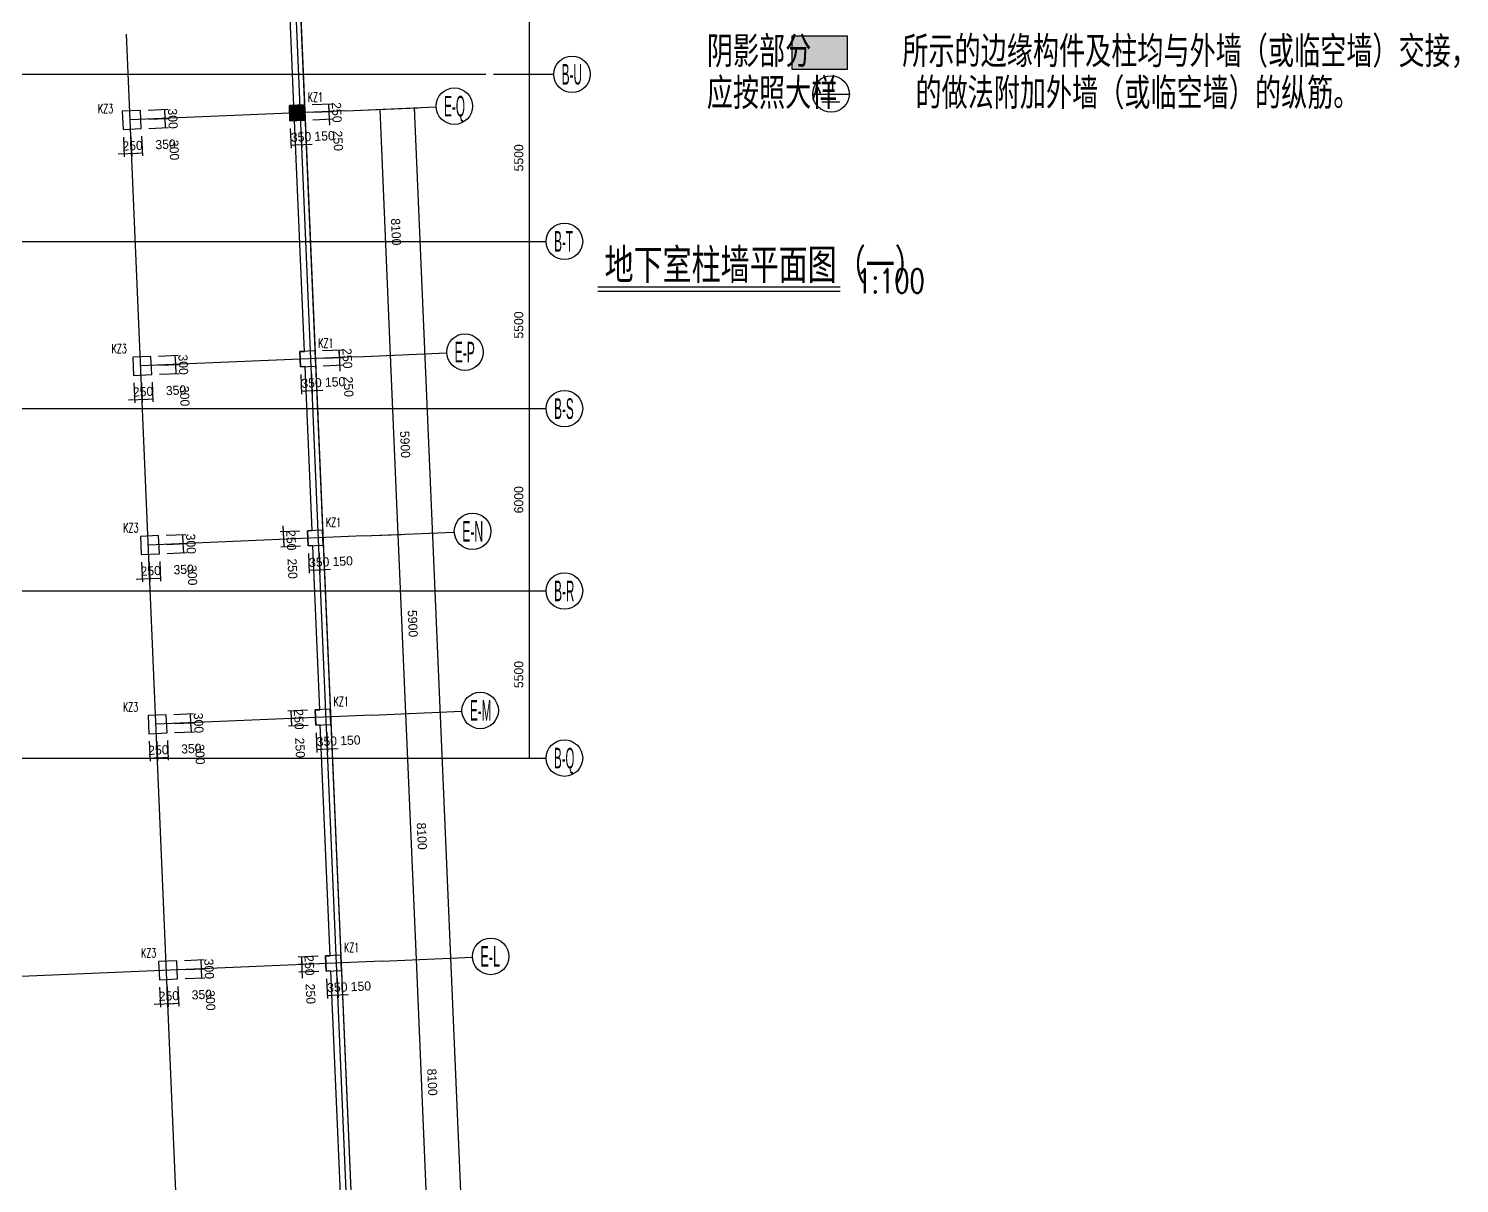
# Model space of a CAD drawing. Extents: x 387171 to 699106, y 11966 to 245688.
# Drawn here: x 649474 to 696550, y 153597 to 191589 of the extents above; entities that cross this region are included whole.
import ezdxf

# ---------------------------------------------------------------- set-up
doc = ezdxf.new("R2010")
doc.units = 0
doc.header["$LTSCALE"] = 100
doc.header["$MEASUREMENT"] = 0
for name, color, linetype in [('COLU', 7, 'Continuous'), ('DIM', 3, 'Continuous'), ('DOTE', 253, 'Continuous'), ('HATCH', 254, 'Continuous'), ('L-AXIS', 3, 'Continuous'), ('NUM', 7, 'Continuous'), ('梁说明', 2, 'Continuous')]:
    doc.layers.add(name, color=color, linetype=linetype)
doc.styles.get("Standard").update_dxf_attribs({"font": 'standard'})
doc.styles.add('tk', font='tk')
doc.dimstyles.get("Standard").update_dxf_attribs({"dimtxt": 300, "dimasz": 100, "dimexe": 100, "dimexo": 250, "dimgap": 100, "dimtad": 0, "dimtoh": 1, "dimdec": 0, "dimdsep": 46, "dimcen": 0.09, "dimclrt": 7, "dimadec": 0, "dimazin": 0, "dimtfac": 1, "dimtdec": 4, "dimtofl": 0, "dimtmove": 0, "dimatfit": 3, "dimfxl": 1, "dimtolj": 1, "dimtzin": 0, "dimarcsym": 0})

# ---------------------------------------------------------------- blocks, each defined once
blk = doc.blocks.new('*D1255')
at = {"layer": 'L-AXIS', "color": 0, "linetype": 'ByBlock', "lineweight": -2}
for p, q in [((660161, 188896), (662275, 188986)), ((666609, 85077), (662175, 188982)), ((664596, 84991), (666709, 85081))]:
    blk.add_line(p, q, dxfattribs=at)
for points in [[(662175, 188982), (662196, 188883), (662162, 188881)], [(666609, 85077), (666589, 85176), (666622, 85177)]]:
    blk.add_solid(points, dxfattribs=at)
at = {"layer": 'L-AXIS', "color": 7, "linetype": 'Continuous', "lineweight": -2, "insert": (664010, 137770), "char_height": 300, "width": 1121.67, "attachment_point": 5, "rotation": 272.444, "style": 'tk'}
blk.add_mtext('104000', dxfattribs=at)
blk = doc.blocks.new('*D1534')
at = {"layer": 'L-AXIS', "color": 0, "linetype": 'ByBlock', "lineweight": -2}
for p, q in [((664769, 173088), (666052, 173088)), ((665952, 167588), (665952, 173088)), ((664769, 167588), (666052, 167588))]:
    blk.add_line(p, q, dxfattribs=at)
for points in [[(665952, 173088), (665969, 172988), (665936, 172988)], [(665952, 167588), (665936, 167688), (665969, 167688)]]:
    blk.add_solid(points, dxfattribs=at)
at = {"layer": 'L-AXIS', "color": 7, "linetype": 'Continuous', "lineweight": -2, "insert": (665602, 170338), "char_height": 300, "width": 780, "attachment_point": 5, "rotation": 90, "style": 'tk'}
blk.add_mtext('5500', dxfattribs=at)
blk = doc.blocks.new('*D1435')
at = {"layer": 'L-AXIS', "color": 0, "linetype": 'ByBlock', "lineweight": -2}
for p, q in [((664769, 190088), (666052, 190088)), ((665952, 184588), (665952, 190088)), ((664769, 184588), (666052, 184588))]:
    blk.add_line(p, q, dxfattribs=at)
for points in [[(665952, 190088), (665969, 189988), (665936, 189988)], [(665952, 184588), (665936, 184688), (665969, 184688)]]:
    blk.add_solid(points, dxfattribs=at)
at = {"layer": 'L-AXIS', "color": 7, "linetype": 'Continuous', "lineweight": -2, "insert": (665602, 187338), "char_height": 300, "width": 780, "attachment_point": 5, "rotation": 90, "style": 'tk'}
blk.add_mtext('5500', dxfattribs=at)
blk = doc.blocks.new('*D1186')
at = {"layer": 'L-AXIS', "color": 0, "linetype": 'ByBlock', "lineweight": -2}
for p, q in [((664769, 184588), (666052, 184588)), ((665952, 179088), (665952, 184588)), ((664769, 179088), (666052, 179088))]:
    blk.add_line(p, q, dxfattribs=at)
for points in [[(665952, 184588), (665969, 184488), (665936, 184488)], [(665952, 179088), (665936, 179188), (665969, 179188)]]:
    blk.add_solid(points, dxfattribs=at)
at = {"layer": 'L-AXIS', "color": 7, "linetype": 'Continuous', "lineweight": -2, "insert": (665602, 181838), "char_height": 300, "width": 780, "attachment_point": 5, "rotation": 90, "style": 'tk'}
blk.add_mtext('5500', dxfattribs=at)
blk = doc.blocks.new('*D1932')
at = {"layer": 'L-AXIS', "color": 0, "linetype": 'ByBlock', "lineweight": -2}
for p, q in [((664769, 179088), (666052, 179088)), ((665952, 173088), (665952, 179088)), ((664769, 173088), (666052, 173088))]:
    blk.add_line(p, q, dxfattribs=at)
for points in [[(665952, 179088), (665969, 178988), (665936, 178988)], [(665952, 173088), (665936, 173188), (665969, 173188)]]:
    blk.add_solid(points, dxfattribs=at)
at = {"layer": 'L-AXIS', "color": 7, "linetype": 'Continuous', "lineweight": -2, "insert": (665602, 176088), "char_height": 300, "width": 770, "attachment_point": 5, "rotation": 90, "style": 'tk'}
blk.add_mtext('6000', dxfattribs=at)
blk = doc.blocks.new('*D2769')
at = {"layer": 'L-AXIS', "color": 0, "linetype": 'ByBlock', "lineweight": -2}
for p, q in [((664769, 196088), (666052, 196088)), ((665952, 190088), (665952, 196088)), ((664769, 190088), (666052, 190088))]:
    blk.add_line(p, q, dxfattribs=at)
for points in [[(665952, 196088), (665969, 195988), (665936, 195988)], [(665952, 190088), (665936, 190188), (665969, 190188)]]:
    blk.add_solid(points, dxfattribs=at)
at = {"layer": 'L-AXIS', "color": 7, "linetype": 'Continuous', "lineweight": -2, "insert": (665602, 193088), "char_height": 300, "width": 770, "attachment_point": 5, "rotation": 90, "style": 'tk'}
blk.add_mtext('6000', dxfattribs=at)
blk = doc.blocks.new('*D2486')
at = {"layer": 'L-AXIS', "color": 0, "linetype": 'ByBlock', "lineweight": -2}
for p, q in [((660758, 174909), (661736, 174950)), ((661888, 169052), (661636, 174946)), ((661009, 169014), (661988, 169056))]:
    blk.add_line(p, q, dxfattribs=at)
for points in [[(661636, 174946), (661657, 174847), (661624, 174846)], [(661888, 169052), (661867, 169151), (661900, 169152)]]:
    blk.add_solid(points, dxfattribs=at)
at = {"layer": 'L-AXIS', "color": 7, "linetype": 'Continuous', "lineweight": -2, "insert": (662112, 172014), "char_height": 300, "width": 775, "attachment_point": 5, "rotation": 272.444, "style": 'tk'}
blk.add_mtext('5900', dxfattribs=at)
blk = doc.blocks.new('*D2923')
at = {"layer": 'L-AXIS', "color": 0, "linetype": 'ByBlock', "lineweight": -2}
for p, q in [((661355, 160921), (662333, 160963)), ((662578, 152866), (662233, 160959)), ((661700, 152829), (662678, 152871))]:
    blk.add_line(p, q, dxfattribs=at)
for points in [[(662233, 160959), (662254, 160860), (662221, 160858)], [(662578, 152866), (662558, 152966), (662591, 152967)]]:
    blk.add_solid(points, dxfattribs=at)
at = {"layer": 'L-AXIS', "color": 7, "linetype": 'Continuous', "lineweight": -2, "insert": (662755, 156928), "char_height": 300, "width": 775, "attachment_point": 5, "rotation": 272.444, "style": 'tk'}
blk.add_mtext('8100', dxfattribs=at)
blk = doc.blocks.new('*D3457')
at = {"layer": 'L-AXIS', "color": 0, "linetype": 'ByBlock', "lineweight": -2}
for p, q in [((661009, 169014), (661988, 169056)), ((662233, 160959), (661888, 169052)), ((661355, 160921), (662333, 160963))]:
    blk.add_line(p, q, dxfattribs=at)
for points in [[(661888, 169052), (661909, 168952), (661875, 168951)], [(662233, 160959), (662212, 161058), (662245, 161060)]]:
    blk.add_solid(points, dxfattribs=at)
at = {"layer": 'L-AXIS', "color": 7, "linetype": 'Continuous', "lineweight": -2, "insert": (662410, 165020), "char_height": 300, "width": 775, "attachment_point": 5, "rotation": 272.444, "style": 'tk'}
blk.add_mtext('8100', dxfattribs=at)
blk = doc.blocks.new('_AXISO')
blk.add_circle((0, 0), 0.5)
blk = doc.blocks.new('*D4235')
at = {"layer": 'L-AXIS', "color": 0, "linetype": 'ByBlock', "lineweight": -2}
for p, q in [((660161, 188896), (661139, 188938)), ((661384, 180841), (661039, 188933)), ((660506, 180803), (661484, 180845))]:
    blk.add_line(p, q, dxfattribs=at)
for points in [[(661039, 188933), (661060, 188834), (661027, 188833)], [(661384, 180841), (661364, 180940), (661397, 180941)]]:
    blk.add_solid(points, dxfattribs=at)
at = {"layer": 'L-AXIS', "color": 7, "linetype": 'Continuous', "lineweight": -2, "insert": (661561, 184902), "char_height": 300, "width": 775, "attachment_point": 5, "rotation": 272.444, "style": 'tk'}
blk.add_mtext('8100', dxfattribs=at)
blk = doc.blocks.new('*D417')
at = {"layer": 'L-AXIS', "color": 0, "linetype": 'ByBlock', "lineweight": -2}
for p, q in [((660506, 180803), (661484, 180845)), ((661636, 174946), (661384, 180841)), ((660758, 174909), (661736, 174950))]:
    blk.add_line(p, q, dxfattribs=at)
for points in [[(661384, 180841), (661405, 180742), (661372, 180740)], [(661636, 174946), (661615, 175045), (661648, 175047)]]:
    blk.add_solid(points, dxfattribs=at)
at = {"layer": 'L-AXIS', "color": 7, "linetype": 'Continuous', "lineweight": -2, "insert": (661860, 177908), "char_height": 300, "width": 775, "attachment_point": 5, "rotation": 272.444, "style": 'tk'}
blk.add_mtext('5900', dxfattribs=at)
blk = doc.blocks.new('*D1474')
at = {"layer": 'DIM', "color": 0, "linetype": 'ByBlock', "lineweight": -2}
for p, q in [((653440, 168141), (653468, 167491)), ((653690, 168151), (653717, 167502)), ((653263, 167583), (653913, 167610))]:
    blk.add_line(p, q, dxfattribs=at)
for points in [[(653463, 167591), (653364, 167570), (653363, 167603)], [(653713, 167602), (653812, 167623), (653814, 167589)]]:
    blk.add_solid(points, dxfattribs=at)
at = {"layer": 'DIM', "color": 7, "linetype": 'Continuous', "lineweight": -2, "insert": (653743, 167853), "char_height": 300, "width": 566.67, "attachment_point": 5, "rotation": 2.444, "style": 'tk'}
blk.add_mtext('250', dxfattribs=at)
blk = doc.blocks.new('*D1058')
at = {"layer": 'DIM', "color": 0, "linetype": 'ByBlock', "lineweight": -2}
for p, q in [((653690, 168151), (653717, 167502)), ((654039, 168166), (654067, 167517)), ((653713, 167602), (654063, 167617))]:
    blk.add_line(p, q, dxfattribs=at)
for points in [[(653713, 167602), (653812, 167623), (653814, 167589)], [(654063, 167617), (653964, 167596), (653962, 167629)]]:
    blk.add_solid(points, dxfattribs=at)
at = {"layer": 'DIM', "color": 7, "linetype": 'Continuous', "lineweight": -2, "insert": (654828, 167899), "char_height": 300, "width": 566.67, "attachment_point": 5, "rotation": 2.444, "style": 'tk'}
blk.add_mtext('350', dxfattribs=at)
blk = doc.blocks.new('*D1014')
at = {"layer": 'DIM', "color": 0, "linetype": 'ByBlock', "lineweight": -2}
for p, q in [((654266, 168726), (654915, 168754)), ((654828, 168450), (654815, 168750)), ((654278, 168427), (654928, 168454))]:
    blk.add_line(p, q, dxfattribs=at)
for points in [[(654815, 168750), (654836, 168651), (654803, 168649)], [(654828, 168450), (654807, 168549), (654840, 168551)]]:
    blk.add_solid(points, dxfattribs=at)
at = {"layer": 'DIM', "color": 7, "linetype": 'Continuous', "lineweight": -2, "insert": (655110, 167710), "char_height": 300, "width": 566.67, "attachment_point": 5, "rotation": 272.444, "style": 'tk'}
blk.add_mtext('300', dxfattribs=at)
blk = doc.blocks.new('*D1920')
at = {"layer": 'DIM', "color": 0, "linetype": 'ByBlock', "lineweight": -2}
for p, q in [((654253, 169026), (654902, 169054)), ((654815, 168750), (654802, 169049)), ((654266, 168726), (654915, 168754))]:
    blk.add_line(p, q, dxfattribs=at)
for points in [[(654802, 169049), (654823, 168950), (654790, 168949)], [(654815, 168750), (654794, 168849), (654827, 168850)]]:
    blk.add_solid(points, dxfattribs=at)
at = {"layer": 'DIM', "color": 7, "linetype": 'Continuous', "lineweight": -2, "insert": (655066, 168745), "char_height": 300, "width": 566.67, "attachment_point": 5, "rotation": 272.444, "style": 'tk'}
blk.add_mtext('300', dxfattribs=at)
blk = doc.blocks.new('*D1510')
at = {"layer": 'DIM', "color": 0, "linetype": 'ByBlock', "lineweight": -2}
for p, q in [((653188, 174035), (653216, 173386)), ((653438, 174046), (653466, 173396)), ((653012, 173477), (653661, 173505))]:
    blk.add_line(p, q, dxfattribs=at)
for points in [[(653212, 173486), (653113, 173465), (653111, 173498)], [(653461, 173496), (653561, 173517), (653562, 173484)]]:
    blk.add_solid(points, dxfattribs=at)
at = {"layer": 'DIM', "color": 7, "linetype": 'Continuous', "lineweight": -2, "insert": (653491, 173748), "char_height": 300, "width": 566.67, "attachment_point": 5, "rotation": 2.444, "style": 'tk'}
blk.add_mtext('250', dxfattribs=at)
blk = doc.blocks.new('*D2413')
at = {"layer": 'DIM', "color": 0, "linetype": 'ByBlock', "lineweight": -2}
for p, q in [((653438, 174046), (653466, 173396)), ((653788, 174061), (653815, 173411)), ((653461, 173496), (653811, 173511))]:
    blk.add_line(p, q, dxfattribs=at)
for points in [[(653461, 173496), (653561, 173517), (653562, 173484)], [(653811, 173511), (653712, 173490), (653711, 173524)]]:
    blk.add_solid(points, dxfattribs=at)
at = {"layer": 'DIM', "color": 7, "linetype": 'Continuous', "lineweight": -2, "insert": (654576, 173794), "char_height": 300, "width": 566.67, "attachment_point": 5, "rotation": 2.444, "style": 'tk'}
blk.add_mtext('350', dxfattribs=at)
blk = doc.blocks.new('*D2353')
at = {"layer": 'DIM', "color": 0, "linetype": 'ByBlock', "lineweight": -2}
for p, q in [((654014, 174621), (654663, 174649)), ((654027, 174321), (654676, 174349)), ((654576, 174345), (654564, 174644))]:
    blk.add_line(p, q, dxfattribs=at)
for points in [[(654564, 174644), (654584, 174545), (654551, 174544)], [(654576, 174345), (654555, 174444), (654589, 174445)]]:
    blk.add_solid(points, dxfattribs=at)
at = {"layer": 'DIM', "color": 7, "linetype": 'Continuous', "lineweight": -2, "insert": (654858, 173605), "char_height": 300, "width": 566.67, "attachment_point": 5, "rotation": 272.444, "style": 'tk'}
blk.add_mtext('300', dxfattribs=at)
blk = doc.blocks.new('*D3186')
at = {"layer": 'DIM', "color": 0, "linetype": 'ByBlock', "lineweight": -2}
for p, q in [((654001, 174921), (654651, 174948)), ((654564, 174644), (654551, 174944)), ((654014, 174621), (654663, 174649))]:
    blk.add_line(p, q, dxfattribs=at)
for points in [[(654551, 174944), (654572, 174845), (654538, 174843)], [(654564, 174644), (654543, 174744), (654576, 174745)]]:
    blk.add_solid(points, dxfattribs=at)
at = {"layer": 'DIM', "color": 7, "linetype": 'Continuous', "lineweight": -2, "insert": (654814, 174640), "char_height": 300, "width": 566.67, "attachment_point": 5, "rotation": 272.444, "style": 'tk'}
blk.add_mtext('300', dxfattribs=at)
blk = doc.blocks.new('*D2898')
at = {"layer": 'DIM', "color": 0, "linetype": 'ByBlock', "lineweight": -2}
for p, q in [((652937, 179930), (652964, 179280)), ((653186, 179940), (653214, 179291)), ((652760, 179372), (653410, 179399))]:
    blk.add_line(p, q, dxfattribs=at)
for points in [[(652960, 179380), (652861, 179359), (652860, 179393)], [(653210, 179391), (653309, 179412), (653311, 179379)]]:
    blk.add_solid(points, dxfattribs=at)
at = {"layer": 'DIM', "color": 7, "linetype": 'Continuous', "lineweight": -2, "insert": (653239, 179642), "char_height": 300, "width": 566.67, "attachment_point": 5, "rotation": 2.444, "style": 'tk'}
blk.add_mtext('250', dxfattribs=at)
blk = doc.blocks.new('*D2778')
at = {"layer": 'DIM', "color": 0, "linetype": 'ByBlock', "lineweight": -2}
for p, q in [((653186, 179940), (653214, 179291)), ((653536, 179955), (653564, 179306)), ((653210, 179391), (653560, 179406))]:
    blk.add_line(p, q, dxfattribs=at)
for points in [[(653210, 179391), (653309, 179412), (653311, 179379)], [(653560, 179406), (653460, 179385), (653459, 179418)]]:
    blk.add_solid(points, dxfattribs=at)
at = {"layer": 'DIM', "color": 7, "linetype": 'Continuous', "lineweight": -2, "insert": (654325, 179689), "char_height": 300, "width": 566.67, "attachment_point": 5, "rotation": 2.444, "style": 'tk'}
blk.add_mtext('350', dxfattribs=at)
blk = doc.blocks.new('*D3630')
at = {"layer": 'DIM', "color": 0, "linetype": 'ByBlock', "lineweight": -2}
for p, q in [((653762, 180516), (654412, 180543)), ((654325, 180239), (654312, 180539)), ((653775, 180216), (654425, 180244))]:
    blk.add_line(p, q, dxfattribs=at)
for points in [[(654312, 180539), (654333, 180440), (654300, 180438)], [(654325, 180239), (654304, 180338), (654337, 180340)]]:
    blk.add_solid(points, dxfattribs=at)
at = {"layer": 'DIM', "color": 7, "linetype": 'Continuous', "lineweight": -2, "insert": (654607, 179499), "char_height": 300, "width": 566.67, "attachment_point": 5, "rotation": 272.444, "style": 'tk'}
blk.add_mtext('300', dxfattribs=at)
blk = doc.blocks.new('*D2511')
at = {"layer": 'DIM', "color": 0, "linetype": 'ByBlock', "lineweight": -2}
for p, q in [((653750, 180815), (654399, 180843)), ((654312, 180539), (654299, 180839)), ((653762, 180516), (654412, 180543))]:
    blk.add_line(p, q, dxfattribs=at)
for points in [[(654299, 180839), (654320, 180740), (654287, 180738)], [(654312, 180539), (654291, 180638), (654324, 180640)]]:
    blk.add_solid(points, dxfattribs=at)
at = {"layer": 'DIM', "color": 7, "linetype": 'Continuous', "lineweight": -2, "insert": (654562, 180534), "char_height": 300, "width": 566.67, "attachment_point": 5, "rotation": 272.444, "style": 'tk'}
blk.add_mtext('300', dxfattribs=at)
blk = doc.blocks.new('*D2080')
at = {"layer": 'DIM', "color": 0, "linetype": 'ByBlock', "lineweight": -2}
for p, q in [((653785, 160048), (653813, 159398)), ((654035, 160059), (654063, 159409)), ((653609, 159490), (654258, 159518))]:
    blk.add_line(p, q, dxfattribs=at)
for points in [[(653809, 159498), (653710, 159477), (653708, 159511)], [(654058, 159509), (654158, 159530), (654159, 159497)]]:
    blk.add_solid(points, dxfattribs=at)
at = {"layer": 'DIM', "color": 7, "linetype": 'Continuous', "lineweight": -2, "insert": (654088, 159761), "char_height": 300, "width": 566.67, "attachment_point": 5, "rotation": 2.444, "style": 'tk'}
blk.add_mtext('250', dxfattribs=at)
blk = doc.blocks.new('*D3033')
at = {"layer": 'DIM', "color": 0, "linetype": 'ByBlock', "lineweight": -2}
for p, q in [((654385, 160073), (654412, 159424)), ((654035, 160059), (654063, 159409)), ((654058, 159509), (654408, 159524))]:
    blk.add_line(p, q, dxfattribs=at)
for points in [[(654058, 159509), (654158, 159530), (654159, 159497)], [(654408, 159524), (654309, 159503), (654308, 159536)]]:
    blk.add_solid(points, dxfattribs=at)
at = {"layer": 'DIM', "color": 7, "linetype": 'Continuous', "lineweight": -2, "insert": (655173, 159807), "char_height": 300, "width": 566.67, "attachment_point": 5, "rotation": 2.444, "style": 'tk'}
blk.add_mtext('350', dxfattribs=at)
blk = doc.blocks.new('*D2901')
at = {"layer": 'DIM', "color": 0, "linetype": 'ByBlock', "lineweight": -2}
for p, q in [((654611, 160634), (655260, 160661)), ((655173, 160357), (655161, 160657)), ((654624, 160334), (655273, 160362))]:
    blk.add_line(p, q, dxfattribs=at)
for points in [[(655161, 160657), (655181, 160558), (655148, 160556)], [(655173, 160357), (655152, 160457), (655186, 160458)]]:
    blk.add_solid(points, dxfattribs=at)
at = {"layer": 'DIM', "color": 7, "linetype": 'Continuous', "lineweight": -2, "insert": (655455, 159617), "char_height": 300, "width": 566.67, "attachment_point": 5, "rotation": 272.444, "style": 'tk'}
blk.add_mtext('300', dxfattribs=at)
blk = doc.blocks.new('*D2551')
at = {"layer": 'DIM', "color": 0, "linetype": 'ByBlock', "lineweight": -2}
for p, q in [((654598, 160933), (655248, 160961)), ((654611, 160634), (655260, 160661)), ((655161, 160657), (655148, 160957))]:
    blk.add_line(p, q, dxfattribs=at)
for points in [[(655148, 160957), (655169, 160858), (655135, 160856)], [(655161, 160657), (655140, 160756), (655173, 160758)]]:
    blk.add_solid(points, dxfattribs=at)
at = {"layer": 'DIM', "color": 7, "linetype": 'Continuous', "lineweight": -2, "insert": (655411, 160653), "char_height": 300, "width": 566.67, "attachment_point": 5, "rotation": 272.444, "style": 'tk'}
blk.add_mtext('300', dxfattribs=at)
blk = doc.blocks.new('*D3389')
at = {"layer": 'DIM', "color": 0, "linetype": 'ByBlock', "lineweight": -2}
for p, q in [((652591, 188022), (652619, 187373)), ((652841, 188033), (652869, 187384)), ((652415, 187464), (653064, 187492))]:
    blk.add_line(p, q, dxfattribs=at)
for points in [[(652615, 187473), (652516, 187452), (652514, 187485)], [(652864, 187484), (652964, 187504), (652965, 187471)]]:
    blk.add_solid(points, dxfattribs=at)
at = {"layer": 'DIM', "color": 7, "linetype": 'Continuous', "lineweight": -2, "insert": (652894, 187735), "char_height": 300, "width": 566.67, "attachment_point": 5, "rotation": 2.444, "style": 'tk'}
blk.add_mtext('250', dxfattribs=at)
blk = doc.blocks.new('*D4281')
at = {"layer": 'DIM', "color": 0, "linetype": 'ByBlock', "lineweight": -2}
for p, q in [((652841, 188033), (652869, 187384)), ((653191, 188048), (653218, 187399)), ((652864, 187484), (653214, 187499))]:
    blk.add_line(p, q, dxfattribs=at)
for points in [[(652864, 187484), (652964, 187504), (652965, 187471)], [(653214, 187499), (653115, 187478), (653114, 187511)]]:
    blk.add_solid(points, dxfattribs=at)
at = {"layer": 'DIM', "color": 7, "linetype": 'Continuous', "lineweight": -2, "insert": (653979, 187781), "char_height": 300, "width": 566.67, "attachment_point": 5, "rotation": 2.444, "style": 'tk'}
blk.add_mtext('350', dxfattribs=at)
blk = doc.blocks.new('*D3868')
at = {"layer": 'DIM', "color": 0, "linetype": 'ByBlock', "lineweight": -2}
for p, q in [((653417, 188608), (654066, 188636)), ((653430, 188308), (654079, 188336)), ((653979, 188332), (653967, 188632))]:
    blk.add_line(p, q, dxfattribs=at)
for points in [[(653967, 188632), (653987, 188532), (653954, 188531)], [(653979, 188332), (653958, 188431), (653992, 188433)]]:
    blk.add_solid(points, dxfattribs=at)
at = {"layer": 'DIM', "color": 7, "linetype": 'Continuous', "lineweight": -2, "insert": (654261, 187592), "char_height": 300, "width": 566.67, "attachment_point": 5, "rotation": 272.444, "style": 'tk'}
blk.add_mtext('300', dxfattribs=at)
blk = doc.blocks.new('*D8')
at = {"layer": 'DIM', "color": 0, "linetype": 'ByBlock', "lineweight": -2}
for p, q in [((653404, 188908), (654054, 188936)), ((653967, 188632), (653954, 188931)), ((653417, 188608), (654066, 188636))]:
    blk.add_line(p, q, dxfattribs=at)
for points in [[(653954, 188931), (653975, 188832), (653941, 188831)], [(653967, 188632), (653946, 188731), (653979, 188732)]]:
    blk.add_solid(points, dxfattribs=at)
at = {"layer": 'DIM', "color": 7, "linetype": 'Continuous', "lineweight": -2, "insert": (654217, 188627), "char_height": 300, "width": 566.67, "attachment_point": 5, "rotation": 272.444, "style": 'tk'}
blk.add_mtext('300', dxfattribs=at)
blk = doc.blocks.new('*D4745')
at = {"layer": 'DIM', "color": 0, "linetype": 'ByBlock', "lineweight": -2}
for p, q in [((658084, 188307), (658112, 187658)), ((658434, 188322), (658462, 187672)), ((658108, 187757), (658457, 187772))]:
    blk.add_line(p, q, dxfattribs=at)
for points in [[(658108, 187757), (658207, 187778), (658208, 187745)], [(658457, 187772), (658358, 187751), (658357, 187785)]]:
    blk.add_solid(points, dxfattribs=at)
at = {"layer": 'DIM', "color": 7, "linetype": 'Continuous', "lineweight": -2, "insert": (658437, 188022), "char_height": 300, "width": 566.67, "attachment_point": 5, "rotation": 2.444, "style": 'tk'}
blk.add_mtext('350', dxfattribs=at)
blk = doc.blocks.new('*D761')
at = {"layer": 'DIM', "color": 0, "linetype": 'ByBlock', "lineweight": -2}
for p, q in [((658434, 188322), (658462, 187672)), ((658584, 188328), (658611, 187679)), ((658257, 187764), (658807, 187787))]:
    blk.add_line(p, q, dxfattribs=at)
for points in [[(658457, 187772), (658358, 187751), (658357, 187785)], [(658607, 187779), (658706, 187800), (658708, 187766)]]:
    blk.add_solid(points, dxfattribs=at)
at = {"layer": 'DIM', "color": 7, "linetype": 'Continuous', "lineweight": -2, "insert": (659211, 188055), "char_height": 300, "width": 476.67, "attachment_point": 5, "rotation": 2.444, "style": 'tk'}
blk.add_mtext('150', dxfattribs=at)
blk = doc.blocks.new('*D475')
at = {"layer": 'DIM', "color": 0, "linetype": 'ByBlock', "lineweight": -2}
for p, q in [((658812, 188838), (659462, 188866)), ((659381, 188412), (659353, 189062)), ((658823, 188589), (659472, 188616))]:
    blk.add_line(p, q, dxfattribs=at)
for points in [[(659362, 188862), (659341, 188961), (659374, 188963)], [(659372, 188612), (659393, 188513), (659360, 188512)]]:
    blk.add_solid(points, dxfattribs=at)
at = {"layer": 'DIM', "color": 7, "linetype": 'Continuous', "lineweight": -2, "insert": (659653, 187897), "char_height": 300, "width": 566.67, "attachment_point": 5, "rotation": 272.444, "style": 'tk'}
blk.add_mtext('250', dxfattribs=at)
blk = doc.blocks.new('*D359')
at = {"layer": 'DIM', "color": 0, "linetype": 'ByBlock', "lineweight": -2}
for p, q in [((658801, 189088), (659451, 189116)), ((658812, 188838), (659462, 188866)), ((659362, 188862), (659351, 189112))]:
    blk.add_line(p, q, dxfattribs=at)
for points in [[(659351, 189112), (659372, 189012), (659339, 189011)], [(659362, 188862), (659341, 188961), (659374, 188963)]]:
    blk.add_solid(points, dxfattribs=at)
at = {"layer": 'DIM', "color": 7, "linetype": 'Continuous', "lineweight": -2, "insert": (659613, 188832), "char_height": 300, "width": 566.67, "attachment_point": 5, "rotation": 272.444, "style": 'tk'}
blk.add_mtext('250', dxfattribs=at)
blk = doc.blocks.new('*D2252')
at = {"layer": 'DIM', "color": 0, "linetype": 'ByBlock', "lineweight": -2}
for p, q in [((658430, 180214), (658457, 179565)), ((658779, 180229), (658807, 179580)), ((658453, 179665), (658803, 179680))]:
    blk.add_line(p, q, dxfattribs=at)
for points in [[(658453, 179665), (658552, 179686), (658554, 179652)], [(658803, 179680), (658703, 179659), (658702, 179692)]]:
    blk.add_solid(points, dxfattribs=at)
at = {"layer": 'DIM', "color": 7, "linetype": 'Continuous', "lineweight": -2, "insert": (658782, 179929), "char_height": 300, "width": 566.67, "attachment_point": 5, "rotation": 2.444, "style": 'tk'}
blk.add_mtext('350', dxfattribs=at)
blk = doc.blocks.new('*D1909')
at = {"layer": 'DIM', "color": 0, "linetype": 'ByBlock', "lineweight": -2}
for p, q in [((658779, 180229), (658807, 179580)), ((658929, 180236), (658957, 179586)), ((658603, 179671), (659152, 179695))]:
    blk.add_line(p, q, dxfattribs=at)
for points in [[(658803, 179680), (658703, 179659), (658702, 179692)], [(658953, 179686), (659052, 179707), (659053, 179674)]]:
    blk.add_solid(points, dxfattribs=at)
at = {"layer": 'DIM', "color": 7, "linetype": 'Continuous', "lineweight": -2, "insert": (659557, 179962), "char_height": 300, "width": 476.67, "attachment_point": 5, "rotation": 2.444, "style": 'tk'}
blk.add_mtext('150', dxfattribs=at)
blk = doc.blocks.new('*D2846')
at = {"layer": 'DIM', "color": 0, "linetype": 'ByBlock', "lineweight": -2}
for p, q in [((659726, 180320), (659699, 180969)), ((659158, 180746), (659807, 180774)), ((659168, 180496), (659818, 180524))]:
    blk.add_line(p, q, dxfattribs=at)
for points in [[(659707, 180769), (659686, 180868), (659719, 180870)], [(659718, 180519), (659739, 180420), (659705, 180419)]]:
    blk.add_solid(points, dxfattribs=at)
at = {"layer": 'DIM', "color": 7, "linetype": 'Continuous', "lineweight": -2, "insert": (659998, 179804), "char_height": 300, "width": 566.67, "attachment_point": 5, "rotation": 272.444, "style": 'tk'}
blk.add_mtext('250', dxfattribs=at)
blk = doc.blocks.new('*D2734')
at = {"layer": 'DIM', "color": 0, "linetype": 'ByBlock', "lineweight": -2}
for p, q in [((659147, 180996), (659796, 181023)), ((659707, 180769), (659696, 181019)), ((659158, 180746), (659807, 180774))]:
    blk.add_line(p, q, dxfattribs=at)
for points in [[(659696, 181019), (659717, 180920), (659684, 180918)], [(659707, 180769), (659686, 180868), (659719, 180870)]]:
    blk.add_solid(points, dxfattribs=at)
at = {"layer": 'DIM', "color": 7, "linetype": 'Continuous', "lineweight": -2, "insert": (659959, 180740), "char_height": 300, "width": 566.67, "attachment_point": 5, "rotation": 272.444, "style": 'tk'}
blk.add_mtext('250', dxfattribs=at)
blk = doc.blocks.new('*D2434')
at = {"layer": 'DIM', "color": 0, "linetype": 'ByBlock', "lineweight": -2}
for p, q in [((657841, 175235), (657869, 174585)), ((658399, 175058), (657750, 175031)), ((658410, 174809), (657761, 174781))]:
    blk.add_line(p, q, dxfattribs=at)
for points in [[(657850, 175035), (657829, 175134), (657862, 175135)], [(657861, 174785), (657881, 174686), (657848, 174684)]]:
    blk.add_solid(points, dxfattribs=at)
at = {"layer": 'DIM', "color": 7, "linetype": 'Continuous', "lineweight": -2, "insert": (658112, 174756), "char_height": 300, "width": 566.67, "attachment_point": 5, "rotation": 272.444, "style": 'tk'}
blk.add_mtext('250', dxfattribs=at)
blk = doc.blocks.new('*D3316')
at = {"layer": 'DIM', "color": 0, "linetype": 'ByBlock', "lineweight": -2}
for p, q in [((658410, 174809), (657761, 174781)), ((657861, 174785), (657871, 174535)), ((658421, 174559), (657771, 174531))]:
    blk.add_line(p, q, dxfattribs=at)
for points in [[(657861, 174785), (657881, 174686), (657848, 174684)], [(657871, 174535), (657850, 174635), (657884, 174636)]]:
    blk.add_solid(points, dxfattribs=at)
at = {"layer": 'DIM', "color": 7, "linetype": 'Continuous', "lineweight": -2, "insert": (658152, 173820), "char_height": 300, "width": 566.67, "attachment_point": 5, "rotation": 272.444, "style": 'tk'}
blk.add_mtext('250', dxfattribs=at)
blk = doc.blocks.new('*D3206')
at = {"layer": 'DIM', "color": 0, "linetype": 'ByBlock', "lineweight": -2}
for p, q in [((658681, 174320), (658709, 173670)), ((659031, 174335), (659059, 173685)), ((658705, 173770), (659054, 173785))]:
    blk.add_line(p, q, dxfattribs=at)
for points in [[(658705, 173770), (658804, 173791), (658805, 173758)], [(659054, 173785), (658955, 173764), (658954, 173797)]]:
    blk.add_solid(points, dxfattribs=at)
at = {"layer": 'DIM', "color": 7, "linetype": 'Continuous', "lineweight": -2, "insert": (659034, 174034), "char_height": 300, "width": 566.67, "attachment_point": 5, "rotation": 2.444, "style": 'tk'}
blk.add_mtext('350', dxfattribs=at)
blk = doc.blocks.new('*D4086')
at = {"layer": 'DIM', "color": 0, "linetype": 'ByBlock', "lineweight": -2}
for p, q in [((659031, 174335), (659059, 173685)), ((659181, 174341), (659208, 173692)), ((658854, 173777), (659404, 173800))]:
    blk.add_line(p, q, dxfattribs=at)
for points in [[(659054, 173785), (658955, 173764), (658954, 173797)], [(659204, 173791), (659303, 173812), (659305, 173779)]]:
    blk.add_solid(points, dxfattribs=at)
at = {"layer": 'DIM', "color": 7, "linetype": 'Continuous', "lineweight": -2, "insert": (659808, 174067), "char_height": 300, "width": 476.67, "attachment_point": 5, "rotation": 2.444, "style": 'tk'}
blk.add_mtext('150', dxfattribs=at)
blk = doc.blocks.new('*D3683')
at = {"layer": 'DIM', "color": 0, "linetype": 'ByBlock', "lineweight": -2}
for p, q in [((658651, 169164), (658002, 169136)), ((658101, 169140), (658112, 168890)), ((658662, 168914), (658012, 168886))]:
    blk.add_line(p, q, dxfattribs=at)
for points in [[(658101, 169140), (658122, 169041), (658089, 169040)], [(658112, 168890), (658091, 168990), (658124, 168991)]]:
    blk.add_solid(points, dxfattribs=at)
at = {"layer": 'DIM', "color": 7, "linetype": 'Continuous', "lineweight": -2, "insert": (658364, 168861), "char_height": 300, "width": 566.67, "attachment_point": 5, "rotation": 272.444, "style": 'tk'}
blk.add_mtext('250', dxfattribs=at)
blk = doc.blocks.new('*D3649')
at = {"layer": 'DIM', "color": 0, "linetype": 'ByBlock', "lineweight": -2}
for p, q in [((658662, 168914), (658012, 168886)), ((658672, 168664), (658023, 168636)), ((658112, 168890), (658123, 168641))]:
    blk.add_line(p, q, dxfattribs=at)
for points in [[(658112, 168890), (658133, 168791), (658100, 168790)], [(658123, 168641), (658102, 168740), (658135, 168741)]]:
    blk.add_solid(points, dxfattribs=at)
at = {"layer": 'DIM', "color": 7, "linetype": 'Continuous', "lineweight": -2, "insert": (658404, 167926), "char_height": 300, "width": 566.67, "attachment_point": 5, "rotation": 272.444, "style": 'tk'}
blk.add_mtext('250', dxfattribs=at)
blk = doc.blocks.new('*D4551')
at = {"layer": 'DIM', "color": 0, "linetype": 'ByBlock', "lineweight": -2}
for p, q in [((658933, 168425), (658960, 167776)), ((659282, 168440), (659310, 167791)), ((658956, 167876), (659306, 167890))]:
    blk.add_line(p, q, dxfattribs=at)
for points in [[(658956, 167876), (659055, 167896), (659057, 167863)], [(659306, 167890), (659207, 167870), (659205, 167903)]]:
    blk.add_solid(points, dxfattribs=at)
at = {"layer": 'DIM', "color": 7, "linetype": 'Continuous', "lineweight": -2, "insert": (659285, 168140), "char_height": 300, "width": 566.67, "attachment_point": 5, "rotation": 2.444, "style": 'tk'}
blk.add_mtext('350', dxfattribs=at)
blk = doc.blocks.new('*D4128')
at = {"layer": 'DIM', "color": 0, "linetype": 'ByBlock', "lineweight": -2}
for p, q in [((659282, 168440), (659310, 167791)), ((659432, 168446), (659460, 167797)), ((659106, 167882), (659656, 167905))]:
    blk.add_line(p, q, dxfattribs=at)
for points in [[(659306, 167890), (659207, 167870), (659205, 167903)], [(659456, 167897), (659555, 167918), (659556, 167884)]]:
    blk.add_solid(points, dxfattribs=at)
at = {"layer": 'DIM', "color": 7, "linetype": 'Continuous', "lineweight": -2, "insert": (660060, 168173), "char_height": 300, "width": 476.67, "attachment_point": 5, "rotation": 2.444, "style": 'tk'}
blk.add_mtext('150', dxfattribs=at)
blk = doc.blocks.new('*D283')
at = {"layer": 'DIM', "color": 0, "linetype": 'ByBlock', "lineweight": -2}
for p, q in [((658996, 161071), (658347, 161043)), ((658447, 161048), (658458, 160798)), ((659007, 160821), (658358, 160794))]:
    blk.add_line(p, q, dxfattribs=at)
for points in [[(658447, 161048), (658468, 160948), (658434, 160947)], [(658458, 160798), (658437, 160897), (658470, 160898)]]:
    blk.add_solid(points, dxfattribs=at)
at = {"layer": 'DIM', "color": 7, "linetype": 'Continuous', "lineweight": -2, "insert": (658709, 160768), "char_height": 300, "width": 566.67, "attachment_point": 5, "rotation": 272.444, "style": 'tk'}
blk.add_mtext('250', dxfattribs=at)
blk = doc.blocks.new('*D228')
at = {"layer": 'DIM', "color": 0, "linetype": 'ByBlock', "lineweight": -2}
for p, q in [((659007, 160821), (658358, 160794)), ((659018, 160571), (658368, 160544)), ((658449, 160998), (658477, 160348))]:
    blk.add_line(p, q, dxfattribs=at)
for points in [[(658458, 160798), (658437, 160897), (658470, 160898)], [(658468, 160548), (658489, 160449), (658456, 160447)]]:
    blk.add_solid(points, dxfattribs=at)
at = {"layer": 'DIM', "color": 7, "linetype": 'Continuous', "lineweight": -2, "insert": (658749, 159833), "char_height": 300, "width": 566.67, "attachment_point": 5, "rotation": 272.444, "style": 'tk'}
blk.add_mtext('250', dxfattribs=at)
blk = doc.blocks.new('*D1018')
at = {"layer": 'DIM', "color": 0, "linetype": 'ByBlock', "lineweight": -2}
for p, q in [((659278, 160332), (659306, 159683)), ((659628, 160347), (659656, 159698)), ((659302, 159783), (659651, 159798))]:
    blk.add_line(p, q, dxfattribs=at)
for points in [[(659302, 159783), (659401, 159804), (659402, 159771)], [(659651, 159798), (659552, 159777), (659551, 159810)]]:
    blk.add_solid(points, dxfattribs=at)
at = {"layer": 'DIM', "color": 7, "linetype": 'Continuous', "lineweight": -2, "insert": (659631, 160047), "char_height": 300, "width": 566.67, "attachment_point": 5, "rotation": 2.444, "style": 'tk'}
blk.add_mtext('350', dxfattribs=at)
blk = doc.blocks.new('*D749')
at = {"layer": 'DIM', "color": 0, "linetype": 'ByBlock', "lineweight": -2}
for p, q in [((659628, 160347), (659656, 159698)), ((659778, 160354), (659805, 159704)), ((659451, 159789), (660001, 159813))]:
    blk.add_line(p, q, dxfattribs=at)
for points in [[(659651, 159798), (659552, 159777), (659551, 159810)], [(659801, 159804), (659900, 159825), (659902, 159792)]]:
    blk.add_solid(points, dxfattribs=at)
at = {"layer": 'DIM', "color": 7, "linetype": 'Continuous', "lineweight": -2, "insert": (660405, 160080), "char_height": 300, "width": 476.67, "attachment_point": 5, "rotation": 2.444, "style": 'tk'}
blk.add_mtext('150', dxfattribs=at)

msp = doc.modelspace()

# ---------------------------------------------------------------- hatches: boundary and pattern name
msp.add_hatch(color=256).paths.add_polyline_path([(674600, 191351.9), (676406, 191351.9), (676406, 190241.3), (674600, 190241.3)], flags=0)
at = {"layer": 'HATCH'}
msp.add_hatch(color=256, dxfattribs=at).paths.add_polyline_path([(658073.5, 188556.7), (658573, 188578), (658551.7, 189077.6), (658052.1, 189056.2)], flags=0)

# ---------------------------------------------------------------- linework, layer by layer
for p, q in [((675277.8, 189434.9), (676477.8, 189434.9)), ((675573.6, 189178.5), (676166, 189178.5))]:
    msp.add_line(p, q)
at = {"color": 6, "lineweight": 30}
msp.add_lwpolyline([(476181.3, 232428.8), (494258.1, 233154.4), (494258.1, 231537.9), (540808.1, 231537.9), (540808.1, 232387.9), (590208.1, 232387.9), (590208.1, 232187.9), (593108.1, 232187.9), (593108.1, 230737.9), (608058.1, 230737.9), (608058.1, 231687.9), (648158.1, 231687.9), (648158.1, 230737.9), (657058.1, 230737.9), (657158.1, 196187.9), (658248.2, 196187.9), (663075.9, 83077.9), (659946, 47787.8), (654318.1, 48286.9), (653832.2, 42808.4), (496133.5, 56794.9), (482757.4, 68610.1), (476181.3, 232428.8)], dxfattribs=at)
at = {"color": 3, "lineweight": 30}
msp.add_lwpolyline([(659741.4, 152995.5), (659417.3, 160588.6), (659267.5, 160582.2), (659246.1, 161081.7), (659396, 161088.1), (659071.9, 168681.2), (658922.1, 168674.8), (658900.7, 169174.3), (659050.6, 169180.7), (658820.3, 174575.8), (658670.5, 174569.4), (658649.1, 175069), (658799, 175075.4), (658568.7, 180470.5), (658418.9, 180464.1), (658397.6, 180963.6), (658547.4, 180970), (658223.3, 188563.1), (658073.5, 188556.7), (658052.1, 189056.2), (658202, 189062.6), (658000.3, 193787.9), (658350.6, 193787.9), (661285.3, 125041.9)], dxfattribs=at)
msp.add_lwpolyline([(674600, 191351.9), (676406, 191351.9), (676406, 190241.3), (674600, 190241.3)], close=True)
msp.add_circle((675877.8, 189434.9), 600)
at = {"layer": 'COLU'}
for points in [[(652580.6, 188272.2), (653180.1, 188297.8), (653154.5, 188897.2), (652555, 188871.7)], [(658073.5, 188556.7), (658573, 188578), (658551.7, 189077.6), (658052.1, 189056.2)], [(652926, 180179.6), (653525.5, 180205.2), (653499.9, 180804.6), (652900.4, 180779)], [(658418.9, 180464.1), (658918.4, 180485.4), (658897.1, 180984.9), (658397.6, 180963.6)], [(653177.6, 174284.9), (653777.1, 174310.5), (653751.5, 174910), (653152, 174884.4)], [(658670.5, 174569.4), (659170, 174590.7), (659148.7, 175090.3), (658649.1, 175069)], [(653429.2, 168390.3), (654028.6, 168415.9), (654003.1, 169015.3), (653403.6, 168989.8)], [(658922.1, 168674.8), (659421.6, 168696.1), (659400.3, 169195.7), (658900.7, 169174.3)], [(659267.5, 160582.2), (659767, 160603.5), (659745.7, 161103), (659246.1, 161081.7)], [(653774.6, 160297.7), (654374.1, 160323.3), (654348.5, 160922.7), (653749, 160897.1)]]:
    msp.add_lwpolyline(points, close=True, dxfattribs=at)
at = {"layer": 'DOTE'}
for p, q in [((662925.6, 83081.3), (658102.3, 196087.9)), ((657302.9, 83495.4), (652697.2, 191403.4)), ((534043.3, 190087.9), (664518.6, 190087.9)), ((659911.1, 188885.4), (652817.6, 188582.6)), ((610758.1, 184587.9), (664518.6, 184587.9)), ((660256.5, 180792.7), (653163, 180490)), ((620208.1, 179087.9), (664518.6, 179087.9)), ((660508.1, 174898.1), (653414.6, 174595.3)), ((634758.1, 173087.9), (664518.6, 173087.9)), ((660759.7, 169003.5), (653666.2, 168700.7)), ((634758.1, 167587.9), (664518.6, 167587.9)), ((661105.1, 160910.8), (648017, 160352.2))]:
    msp.add_line(p, q, dxfattribs=at)
at = {"layer": 'L-AXIS'}
for p, q in [((664768.6, 190087.9), (666754.1, 190087.9)), ((659911.1, 188885.4), (662883.8, 189012.2)), ((664518.6, 184587.9), (666504.1, 184587.9)), ((660256.5, 180792.7), (663229.2, 180919.6)), ((664518.6, 179087.9), (666504.1, 179087.9)), ((660508.1, 174898.1), (663480.8, 175025)), ((664518.6, 173087.9), (666504.1, 173087.9)), ((660759.7, 169003.5), (663732.4, 169130.3)), ((664518.6, 167587.9), (666504.1, 167587.9)), ((661105.1, 160910.8), (664077.8, 161037.7))]:
    msp.add_line(p, q, dxfattribs=at)
at = {"layer": '梁说明'}
for points in [[(676175.8, 183085.3), (668204.9, 183085.3)], [(676175.8, 182935.3), (668204.9, 182935.3)]]:
    msp.add_lwpolyline(points, dxfattribs=at)

# ---------------------------------------------------------------- block references
at = {"layer": 'L-AXIS'}
ref = msp.add_blockref('_AXISO', (667354.1, 190087.9), dxfattribs=dict(at, xscale=1199.999999999997, yscale=1200, rotation=359.9996457873818))
ref.add_attrib('A', 'B-U', (667014.7, 189748.5), dxfattribs={"height": 678.82, "style": 'tk', "width": 0.42623})
ref = msp.add_blockref('_AXISO', (663483.3, 189037.8), dxfattribs=dict(at, xscale=1199.999999999997, yscale=1200, rotation=359.999645787379))
ref.add_attrib('A', 'E-Q', (663143.9, 188698.4), dxfattribs={"height": 678.82, "style": 'tk', "width": 0.42623})
ref = msp.add_blockref('_AXISO', (667104.1, 184587.9), dxfattribs=dict(at, xscale=1199.999999999997, yscale=1200, rotation=359.9996457873818))
ref.add_attrib('A', 'B-T', (666764.7, 184248.5), dxfattribs={"height": 678.82, "style": 'tk', "width": 0.42623})
ref = msp.add_blockref('_AXISO', (663828.7, 180945.2), dxfattribs=dict(at, xscale=1199.999999999997, yscale=1200, rotation=359.999645787379))
ref.add_attrib('A', 'E-P', (663489.3, 180605.8), dxfattribs={"height": 678.82, "style": 'tk', "width": 0.440678})
ref = msp.add_blockref('_AXISO', (667104.1, 179087.9), dxfattribs=dict(at, xscale=1199.999999999997, yscale=1200, rotation=359.9996457873818))
ref.add_attrib('A', 'B-S', (666764.7, 178748.5), dxfattribs={"height": 678.82, "style": 'tk', "width": 0.42623})
ref = msp.add_blockref('_AXISO', (664080.3, 175050.6), dxfattribs=dict(at, xscale=1199.999999999997, yscale=1200, rotation=359.999645787379))
ref.add_attrib('A', 'E-N', (663740.9, 174711.1), dxfattribs={"height": 678.82, "style": 'tk', "width": 0.440678})
ref = msp.add_blockref('_AXISO', (667104.1, 173087.9), dxfattribs=dict(at, xscale=1199.999999999997, yscale=1200, rotation=359.9996457873818))
ref.add_attrib('A', 'B-R', (666764.7, 172748.5), dxfattribs={"height": 678.82, "style": 'tk', "width": 0.42623})
ref = msp.add_blockref('_AXISO', (664331.9, 169155.9), dxfattribs=dict(at, xscale=1199.999999999997, yscale=1200, rotation=359.999645787379))
ref.add_attrib('A', 'E-M', (663992.5, 168816.5), dxfattribs={"height": 678.82, "style": 'tk', "width": 0.42623})
ref = msp.add_blockref('_AXISO', (667104.1, 167587.9), dxfattribs=dict(at, xscale=1199.999999999997, yscale=1200, rotation=359.9996457873818))
ref.add_attrib('A', 'B-Q', (666764.7, 167248.5), dxfattribs={"height": 678.82, "style": 'tk', "width": 0.412698})
ref = msp.add_blockref('_AXISO', (664677.3, 161063.3), dxfattribs=dict(at, xscale=1199.999999999997, yscale=1200, rotation=359.999645787379))
ref.add_attrib('A', 'E-L', (664337.9, 160723.9), dxfattribs={"height": 678.82, "style": 'tk', "width": 0.45614})

# ---------------------------------------------------------------- texts
at = {"width": 0.7}
for s, height, p in [('阴影部分       所示的边缘构件及柱均与外墙（或临空墙）交接，', 900, (671788.8, 190418.2)), ('应按照大样      的做法附加外墙（或临空墙）的纵筋。', 900, (671788.8, 189045.2)), ('1', 450, (675792.6, 189506.6))]:
    msp.add_text(s, height=height, dxfattribs=at).set_placement(p)
at = {"layer": 'NUM', "color": 200, "width": 0.7}
for s, p in [('KZ1', (658657.8, 189183.6)), ('KZ3', (651755.3, 188807.1)), ('KZ1', (659003.2, 181091)), ('KZ3', (652204, 180910.7)), ('KZ3', (652590.1, 175016)), ('KZ1', (659254.8, 175196.4)), ('KZ1', (659506.3, 169301.7)), ('KZ3', (652579.2, 169121.4)), ('KZ1', (659851.8, 161209.1)), ('KZ3', (653174.1, 161028.8))]:
    msp.add_text(s, height=300, dxfattribs=at).set_placement(p)
at = {"layer": '梁说明', "width": 0.7}
msp.add_text('地下室柱墙平面图（一）', height=1000, rotation=360, dxfattribs=at).set_placement((668424.3, 183331.5))
at = {"layer": '梁说明', "width": 0.8}
msp.add_text('1:100', height=800, dxfattribs=at).set_placement((676708.1, 182889.3))

# ---------------------------------------------------------------- dimensions: what is measured, and where the dimension line sits
at = {"layer": 'DIM', "color": 200}
for p1, p2, picture, middle in [((658562.4, 188827.8), (658551.7, 189077.6), '*D359', (659591.4, 189340.2)), ((653167.3, 188597.5), (653154.5, 188897.2), '*D8', (654194.2, 189159.9)), ((658573, 188578), (658562.4, 188827.8), '*D475', (659631.4, 188404.9)), ((653180.1, 188297.8), (653167.3, 188597.5), '*D3868', (654238.4, 188124.7)), ((658073.5, 188556.7), (658423.2, 188571.6), '*D4745', (657879, 187997.9)), ((658423.2, 188571.6), (658573, 188578), '*D761', (658798.2, 188037.1)), ((652580.6, 188272.2), (652830.4, 188282.9), '*D3389', (652386.2, 187713.4)), ((652830.4, 188282.9), (653180.1, 188297.8), '*D4281', (653421.4, 187757.6)), ((658907.8, 180735.2), (658897.1, 180984.9), '*D2734', (659936.8, 181247.6)), ((653512.7, 180504.9), (653499.9, 180804.6), '*D2511', (654539.6, 181067.3)), ((658918.4, 180485.4), (658907.8, 180735.2), '*D2846', (659976.8, 180312.3)), ((653525.5, 180205.2), (653512.7, 180504.9), '*D3630', (654583.8, 180032.1)), ((658418.9, 180464.1), (658768.6, 180479), '*D2252', (658224.5, 179905.3)), ((658768.6, 180479), (658918.4, 180485.4), '*D1909', (659143.6, 179944.5)), ((652926, 180179.6), (653175.8, 180190.2), '*D2898', (652731.6, 179620.8)), ((653175.8, 180190.2), (653525.5, 180205.2), '*D2778', (653766.8, 179665)), ((653764.3, 174610.2), (653751.5, 174910), '*D3186', (654791.2, 175172.6)), ((658649.1, 175069), (658659.8, 174819.2), '*D2434', (658090.3, 175263.4)), ((658659.8, 174819.2), (658670.5, 174569.4), '*D3316', (658130.3, 174328.1)), ((653177.6, 174284.9), (653427.4, 174295.6), '*D1510', (652983.2, 173726.1)), ((653427.4, 174295.6), (653777.1, 174310.5), '*D2413', (654018.4, 173770.3)), ((653777.1, 174310.5), (653764.3, 174610.2), '*D2353', (654835.4, 174137.4)), ((658670.5, 174569.4), (659020.1, 174584.4), '*D3206', (658476, 174010.6)), ((659020.1, 174584.4), (659170, 174590.7), '*D4086', (659395.2, 174049.9)), ((654015.9, 168715.6), (654003.1, 169015.3), '*D1920', (655042.8, 169278)), ((658900.7, 169174.3), (658911.4, 168924.6), '*D3683', (658341.9, 169368.8)), ((654028.6, 168415.9), (654015.9, 168715.6), '*D1014', (655087, 168242.8)), ((658911.4, 168924.6), (658922.1, 168674.8), '*D3649', (658381.9, 168433.5)), ((658922.1, 168674.8), (659271.7, 168689.7), '*D4551', (658727.6, 168116)), ((659271.7, 168689.7), (659421.6, 168696.1), '*D4128', (659646.8, 168155.2)), ((653429.2, 168390.3), (653679, 168401), '*D1474', (653234.8, 167831.5)), ((653679, 168401), (654028.6, 168415.9), '*D1058', (654270, 167875.7)), ((654361.3, 160623), (654348.5, 160922.7), '*D2551', (655388.2, 161185.4)), ((659246.1, 161081.7), (659256.8, 160831.9), '*D283', (658687.3, 161276.1)), ((654374.1, 160323.3), (654361.3, 160623), '*D2901', (655432.4, 160150.2)), ((659256.8, 160831.9), (659267.5, 160582.2), '*D228', (658727.3, 160340.8)), ((659267.5, 160582.2), (659617.1, 160597.1), '*D1018', (659073, 160023.4)), ((659617.1, 160597.1), (659767, 160603.5), '*D749', (659992.2, 160062.6)), ((653774.6, 160297.7), (654024.4, 160308.3), '*D2080', (653580.2, 159738.9)), ((654024.4, 160308.3), (654374.1, 160323.3), '*D3033', (654615.4, 159783.1))]:
    dim = msp.add_aligned_dim(p1=p1, p2=p2, distance=-800, dimstyle='Standard', dxfattribs=at)
    dim.commit()
    dim.dimension.update_dxf_attribs({"geometry": picture, "text_midpoint": middle})
at = {"layer": 'L-AXIS'}
for base, p1, p2, angle, picture, middle in [((665952.5, 196087.9), (664518.6, 190087.9), (664518.6, 196087.9), 90, '*D2769', (665602.5, 193087.9)), ((665952.5, 190087.9), (664518.6, 184587.9), (664518.6, 190087.9), 90, '*D1435', (665602.5, 187337.9)), ((662174.6, 188982), (664346, 84980), (659911.1, 188885.4), 92.44399, '*D1255', (664010.1, 137769.9)), ((661039, 188933.5), (660256.5, 180792.7), (659911.1, 188885.4), 92.44399, '*D4235', (661561.4, 184902.1)), ((665952.5, 184587.9), (664518.6, 179087.9), (664518.6, 184587.9), 90, '*D1186', (665602.5, 181837.9)), ((661384.4, 180840.9), (660508.1, 174898.1), (660256.5, 180792.7), 92.44399, '*D417', (661859.9, 177908.5)), ((665952.5, 179087.9), (664518.6, 173087.9), (664518.6, 179087.9), 90, '*D1932', (665602.5, 176087.9)), ((661636, 174946.2), (660759.7, 169003.5), (660508.1, 174898.1), 92.44399, '*D2486', (662111.5, 172013.8)), ((665952.5, 173087.9), (664518.6, 167587.9), (664518.6, 173087.9), 90, '*D1534', (665602.5, 170337.9)), ((661887.6, 169051.6), (661105.1, 160910.8), (660759.7, 169003.5), 92.44399, '*D3457', (662410, 165020.2)), ((662233, 160959), (661450.5, 152818.2), (661105.1, 160910.8), 92.44399, '*D2923', (662755.4, 156927.6))]:
    dim = msp.add_linear_dim(base=base, p1=p1, p2=p2, angle=angle, dimstyle='Standard', dxfattribs=at)
    dim.commit()
    dim.dimension.update_dxf_attribs({"geometry": picture, "text_midpoint": middle})

doc.saveas('drawing.dxf')
